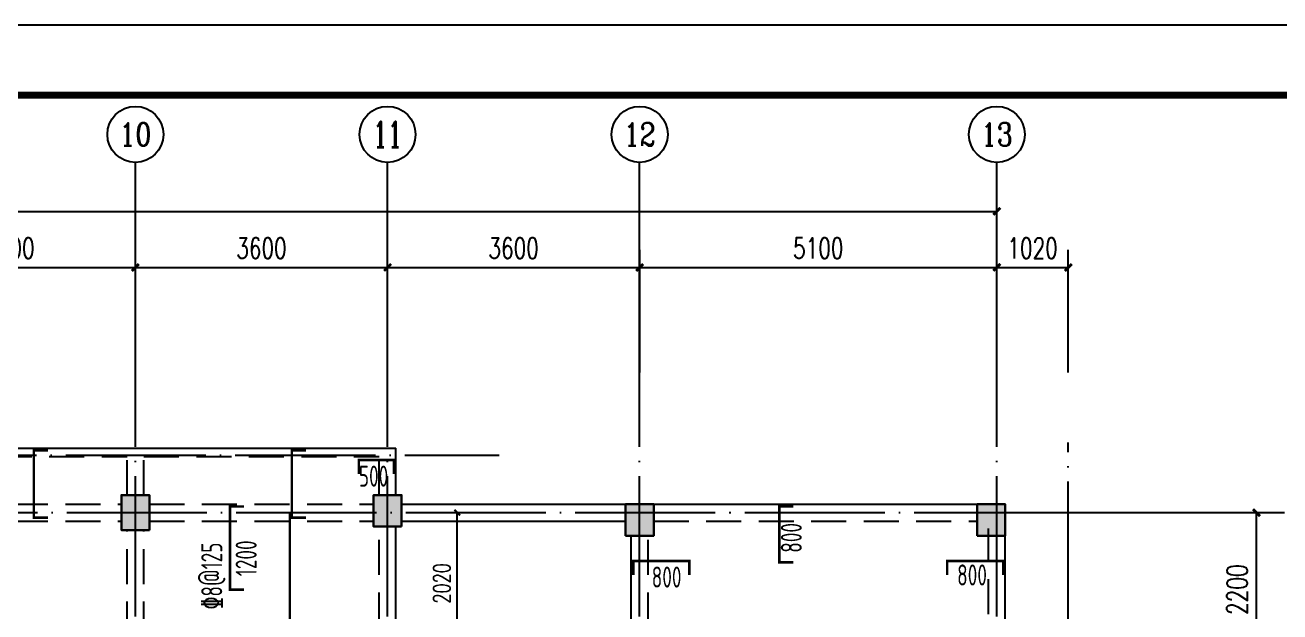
# Model space of a CAD drawing. Extents: x 1051052 to 1482120, y -981644 to -673261.
# Drawn here: x 1193975 to 1211892, y -891026 to -882648 of the extents above; entities that cross this region are included whole.
import ezdxf
from ezdxf.enums import TextEntityAlignment as Align

# ---------------------------------------------------------------- set-up
doc = ezdxf.new("R2010")
doc.units = 0
doc.header["$LTSCALE"] = 1000
doc.header["$MEASUREMENT"] = 0
doc.linetypes.add('DOTE', pattern=[2.42, 2, -0.2, 0.02, -0.2])
doc.linetypes.add('线型3', pattern=[750, 500, -250])
for name, color, linetype in [('AXIS', 3, 'Continuous'), ('AXIS_TEXT', 7, 'Continuous'), ('DOTE', 1, 'DOTE'), ('PUB_DIM', 3, 'Continuous'), ('TK', 142, 'Continuous'), ('填充', 8, 'Continuous')]:
    doc.layers.add(name, color=color, linetype=linetype)
for name, color, linetype, lineweight in [('BEAM', 4, 'Continuous', 25), ('BEAM-DASH', 4, '线型3', 25), ('COLU', 2, 'Continuous', 30), ('楼板正筋钢筋', 14, 'Continuous', 35), ('楼板负筋文字', 7, 'Continuous', 18), ('楼板负筋标注', 84, 'Continuous', 18), ('楼板负筋钢筋', 1, 'Continuous', 35)]:
    doc.layers.add(name, color=color, linetype=linetype, lineweight=lineweight)
doc.layers.add('COLU-HATCH', color=7, linetype='Continuous', lineweight=25, true_color=0x5b5b5b)
doc.styles.add('_TCH_AXIS', font='COMPLEX', dxfattribs={"bigfont": 'GBCBIG'})
doc.styles.add('_TCH_DIM_T3', font='SIMPLEX', dxfattribs={"width": 0.705882, "bigfont": 'GBCBIG'})
doc.styles.add('COMPLEX', font='COMPLEX')
doc.styles.add('FromPkpm', font='Pkpmeng', dxfattribs={"width": 0.7, "bigfont": 'hztxt'})
doc.dimstyles.new('_TCH_ARCH&&100', dxfattribs={"dimtxt": 297.5, "dimasz": 100, "dimexe": 250, "dimexo": 300, "dimgap": 126.25, "dimtad": 1, "dimdec": 0, "dimzin": 0, "dimdsep": 46, "dimtxsty": '_TCH_DIM_T3', "dimblk": 'ARCHTICK', "dimcen": 0.09, "dimclrt": 7, "dimazin": 2, "dimtfac": 1, "dimtdec": 0, "dimtix": 1, "dimtmove": 2, "dimatfit": 3, "dimfxl": 0, "dimtolj": 1, "dimtzin": 0, "dimarcsym": 0})
doc.dimstyles.new('_TCH_ARCH&&80', dxfattribs={"dimtxt": 238, "dimasz": 80, "dimexe": 200, "dimexo": 240, "dimgap": 101, "dimtad": 1, "dimdec": 0, "dimzin": 0, "dimdsep": 46, "dimtxsty": '_TCH_DIM_T3', "dimblk": 'ARCHTICK', "dimcen": 0.09, "dimclrt": 7, "dimazin": 2, "dimtfac": 1, "dimtdec": 0, "dimtix": 1, "dimtmove": 2, "dimatfit": 3, "dimfxl": 0, "dimtolj": 1, "dimtzin": 0, "dimarcsym": 0})

# ---------------------------------------------------------------- blocks, each defined once
blk = doc.blocks.new('_ArchTick')
at = {"color": 0, "linetype": 'ByBlock', "const_width": 0.4}
blk.add_lwpolyline([(-0.5, -0.5), (0.5, 0.5)], dxfattribs=at)
blk = doc.blocks.new('*D716')
at = {"layer": 'AXIS', "color": 0, "lineweight": -2, "transparency": 16777216}
for p, q in [((1191950, -887608), (1191950, -885858)), ((1195550, -887608), (1195550, -885858)), ((1191950, -886108), (1195550, -886108))]:
    blk.add_line(p, q, dxfattribs=at)
at = {"layer": 'Defpoints', "color": 0, "transparency": 16777216}
for p in [(1195550, -886108), (1191950, -888608), (1195550, -888608)]:
    blk.add_point(p, dxfattribs=at)
at = {"layer": 'AXIS', "color": 0, "lineweight": -2, "transparency": 16777216, "xscale": 100, "yscale": 100, "zscale": 100, "rotation": 180}
blk.add_blockref('_ArchTick', (1191950, -886108), dxfattribs=at)
at = {"layer": 'AXIS', "color": 0, "lineweight": -2, "transparency": 16777216, "xscale": 100, "yscale": 100, "zscale": 100}
blk.add_blockref('_ArchTick', (1195550, -886108), dxfattribs=at)
at = {"layer": 'AXIS', "color": 7, "transparency": 16777216, "insert": (1193750, -885833), "char_height": 297.5, "attachment_point": 5, "style": '_TCH_DIM_T3'}
blk.add_mtext('\\A1;3600', dxfattribs=at)
blk = doc.blocks.new('*D717')
at = {"layer": 'AXIS', "color": 0, "lineweight": -2, "transparency": 16777216}
for p, q in [((1195550, -887608), (1195550, -885858)), ((1199150, -887608), (1199150, -885858)), ((1195550, -886108), (1199150, -886108))]:
    blk.add_line(p, q, dxfattribs=at)
at = {"layer": 'Defpoints', "color": 0, "transparency": 16777216}
for p in [(1199150, -886108), (1195550, -888608), (1199150, -888608)]:
    blk.add_point(p, dxfattribs=at)
at = {"layer": 'AXIS', "color": 0, "lineweight": -2, "transparency": 16777216, "xscale": 100, "yscale": 100, "zscale": 100, "rotation": 180}
blk.add_blockref('_ArchTick', (1195550, -886108), dxfattribs=at)
at = {"layer": 'AXIS', "color": 0, "lineweight": -2, "transparency": 16777216, "xscale": 100, "yscale": 100, "zscale": 100}
blk.add_blockref('_ArchTick', (1199150, -886108), dxfattribs=at)
at = {"layer": 'AXIS', "color": 7, "transparency": 16777216, "insert": (1197350, -885833), "char_height": 297.5, "attachment_point": 5, "style": '_TCH_DIM_T3'}
blk.add_mtext('\\A1;3600', dxfattribs=at)
blk = doc.blocks.new('*D718')
at = {"layer": 'AXIS', "color": 0, "lineweight": -2, "transparency": 16777216}
for p, q in [((1199150, -887608), (1199150, -885858)), ((1202750, -887608), (1202750, -885858)), ((1199150, -886108), (1202750, -886108))]:
    blk.add_line(p, q, dxfattribs=at)
at = {"layer": 'Defpoints', "color": 0, "transparency": 16777216}
for p in [(1202750, -886108), (1199150, -888608), (1202750, -888608)]:
    blk.add_point(p, dxfattribs=at)
at = {"layer": 'AXIS', "color": 0, "lineweight": -2, "transparency": 16777216, "xscale": 100, "yscale": 100, "zscale": 100, "rotation": 180}
blk.add_blockref('_ArchTick', (1199150, -886108), dxfattribs=at)
at = {"layer": 'AXIS', "color": 0, "lineweight": -2, "transparency": 16777216, "xscale": 100, "yscale": 100, "zscale": 100}
blk.add_blockref('_ArchTick', (1202750, -886108), dxfattribs=at)
at = {"layer": 'AXIS', "color": 7, "transparency": 16777216, "insert": (1200950, -885833), "char_height": 297.5, "attachment_point": 5, "style": '_TCH_DIM_T3'}
blk.add_mtext('\\A1;3600', dxfattribs=at)
blk = doc.blocks.new('*D719')
at = {"layer": 'AXIS', "color": 0, "lineweight": -2, "transparency": 16777216}
for p, q in [((1202750, -887608), (1202750, -885858)), ((1207850, -887608), (1207850, -885858)), ((1202750, -886108), (1207850, -886108))]:
    blk.add_line(p, q, dxfattribs=at)
at = {"layer": 'Defpoints', "color": 0, "transparency": 16777216}
for p in [(1207850, -886108), (1202750, -888608), (1207850, -888608)]:
    blk.add_point(p, dxfattribs=at)
at = {"layer": 'AXIS', "color": 0, "lineweight": -2, "transparency": 16777216, "xscale": 100, "yscale": 100, "zscale": 100, "rotation": 180}
blk.add_blockref('_ArchTick', (1202750, -886108), dxfattribs=at)
at = {"layer": 'AXIS', "color": 0, "lineweight": -2, "transparency": 16777216, "xscale": 100, "yscale": 100, "zscale": 100}
blk.add_blockref('_ArchTick', (1207850, -886108), dxfattribs=at)
at = {"layer": 'AXIS', "color": 7, "transparency": 16777216, "insert": (1205300, -885833), "char_height": 297.5, "attachment_point": 5, "style": '_TCH_DIM_T3'}
blk.add_mtext('\\A1;5100', dxfattribs=at)
blk = doc.blocks.new('*D720')
at = {"layer": 'AXIS', "color": 0, "lineweight": -2, "transparency": 16777216}
for p, q in [((1168950, -886808), (1168950, -885058)), ((1207850, -886808), (1207850, -885058)), ((1168950, -885308), (1207850, -885308))]:
    blk.add_line(p, q, dxfattribs=at)
at = {"layer": 'Defpoints', "color": 0, "transparency": 16777216}
for p in [(1207850, -885308), (1168950, -888608), (1207850, -888608)]:
    blk.add_point(p, dxfattribs=at)
at = {"layer": 'AXIS', "color": 0, "lineweight": -2, "transparency": 16777216, "xscale": 100, "yscale": 100, "zscale": 100, "rotation": 180}
blk.add_blockref('_ArchTick', (1168950, -885308), dxfattribs=at)
at = {"layer": 'AXIS', "color": 0, "lineweight": -2, "transparency": 16777216, "xscale": 100, "yscale": 100, "zscale": 100}
blk.add_blockref('_ArchTick', (1207850, -885308), dxfattribs=at)
at = {"layer": 'AXIS', "color": 7, "transparency": 16777216, "insert": (1188400, -885033), "char_height": 297.5, "attachment_point": 5, "style": '_TCH_DIM_T3'}
blk.add_mtext('\\A1;38900', dxfattribs=at)
blk = doc.blocks.new('_AXISO')
blk.add_circle((0, 0), 0.5)
at = {"layer": 'AXIS_TEXT', "style": 'COMPLEX', "width": 1.041667}
blk.add_attdef('A', text='', height=0.56, dxfattribs=at).set_placement((-0.25, -0.28), (0.25, -0.28), align=Align.FIT)
blk = doc.blocks.new('*D731')
at = {"layer": 'AXIS', "color": 0, "lineweight": -2, "transparency": 16777216}
for p, q in [((1207850, -887608), (1207850, -885858)), ((1208870, -887608), (1208870, -885858)), ((1207850, -886108), (1208870, -886108))]:
    blk.add_line(p, q, dxfattribs=at)
at = {"layer": 'Defpoints', "color": 0, "transparency": 16777216}
for p in [(1208870, -886108), (1207850, -888608), (1208870, -888608)]:
    blk.add_point(p, dxfattribs=at)
at = {"layer": 'AXIS', "color": 0, "lineweight": -2, "transparency": 16777216, "xscale": 100, "yscale": 100, "zscale": 100, "rotation": 180}
blk.add_blockref('_ArchTick', (1207850, -886108), dxfattribs=at)
at = {"layer": 'AXIS', "color": 0, "lineweight": -2, "transparency": 16777216, "xscale": 100, "yscale": 100, "zscale": 100}
blk.add_blockref('_ArchTick', (1208870, -886108), dxfattribs=at)
at = {"layer": 'AXIS', "color": 7, "transparency": 16777216, "insert": (1208360, -885833), "char_height": 297.5, "attachment_point": 5, "style": '_TCH_DIM_T3'}
blk.add_mtext('\\A1;1020', dxfattribs=at)
blk = doc.blocks.new('*D737')
at = {"layer": 'AXIS', "color": 0, "lineweight": -2, "transparency": 16777216}
for p, q in [((1210057, -889608), (1211807, -889608)), ((1211557, -891808), (1211557, -889608)), ((1210057, -891808), (1211807, -891808))]:
    blk.add_line(p, q, dxfattribs=at)
at = {"layer": 'Defpoints', "color": 0, "transparency": 16777216}
for p in [(1209588, -889608), (1211557, -889608), (1209730, -891808)]:
    blk.add_point(p, dxfattribs=at)
at = {"layer": 'AXIS', "color": 0, "lineweight": -2, "transparency": 16777216, "xscale": 100, "yscale": 100, "zscale": 100}
for p, rotation in [((1211557, -889608), 90), ((1211557, -891808), 270)]:
    blk.add_blockref('_ArchTick', p, dxfattribs=dict(at, rotation=rotation))
at = {"layer": 'AXIS', "color": 7, "transparency": 16777216, "insert": (1211282, -890708), "char_height": 297.5, "attachment_point": 5, "rotation": 90, "style": '_TCH_DIM_T3'}
blk.add_mtext('\\A1;2200', dxfattribs=at)
blk = doc.blocks.new('A2K')
at = {"layer": 'TK'}
blk.add_lwpolyline([(0, 0), (59400, 0), (59400, 42000), (0, 42000)], close=True, dxfattribs=at)
at = {"layer": 'TK', "const_width": 100}
blk.add_lwpolyline([(2500, 1000), (58400, 1000), (58400, 41000), (2500, 41000)], close=True, dxfattribs=at)
blk = doc.blocks.new('*D966')
at = {"layer": 'Defpoints', "color": 0, "transparency": 16777216}
for p in [(1199841, -889608), (1200145, -889608), (1199841, -891628)]:
    blk.add_point(p, dxfattribs=at)
at = {"layer": 'PUB_DIM', "color": 0, "lineweight": -2, "transparency": 16777216}
for p, q in [((1200081, -889608), (1200345, -889608)), ((1200145, -891628), (1200145, -889608)), ((1200081, -891628), (1200345, -891628))]:
    blk.add_line(p, q, dxfattribs=at)
at = {"layer": 'PUB_DIM', "color": 0, "lineweight": -2, "transparency": 16777216, "xscale": 80, "yscale": 80, "zscale": 80}
for p, rotation in [((1200145, -889608), 90), ((1200145, -891628), 270)]:
    blk.add_blockref('_ArchTick', p, dxfattribs=dict(at, rotation=rotation))
at = {"layer": 'PUB_DIM', "color": 7, "transparency": 16777216, "insert": (1199925, -890618), "char_height": 238, "attachment_point": 5, "rotation": 90, "style": '_TCH_DIM_T3'}
blk.add_mtext('\\A1;2020', dxfattribs=at)

msp = doc.modelspace()

# ---------------------------------------------------------------- hatches: boundary and pattern name
at = {"layer": 'COLU-HATCH', "transparency": 33554687}
for points in [[(1195749.896, -889858.211), (1195749.896, -889358.211), (1195349.896, -889358.211), (1195349.896, -889858.211)], [(1199349.896, -889808.211), (1199349.896, -889358.211), (1198949.896, -889358.211), (1198949.896, -889808.211)], [(1202549.896, -889938.211), (1202949.896, -889938.211), (1202949.896, -889488.211), (1202549.896, -889488.211)], [(1207569.896, -889938.211), (1207969.896, -889938.211), (1207969.896, -889488.211), (1207569.896, -889488.211)]]:
    msp.add_hatch(color=256, dxfattribs=at).paths.add_polyline_path(points, flags=0)

# ---------------------------------------------------------------- linework, layer by layer
at = {"layer": 'AXIS'}
for p, q in [((1195549.896, -888608.211), (1195549.896, -884608.211)), ((1199149.896, -888608.211), (1199149.896, -884608.211)), ((1202749.896, -888608.211), (1202749.896, -884608.211)), ((1207849.896, -888608.211), (1207849.896, -884608.211)), ((1208462.308, -889608.211), (1211955.238, -889608.211))]:
    msp.add_line(p, q, dxfattribs=at)
at = {"layer": 'BEAM'}
for p, q in [((1191949.896, -888688.211), (1195549.896, -888688.211)), ((1195549.896, -888688.211), (1199269.896, -888688.211)), ((1199269.896, -889358.211), (1199269.896, -888688.211)), ((1199349.896, -889488.211), (1202549.896, -889488.211)), ((1202949.896, -889488.211), (1207569.896, -889488.211)), ((1199349.896, -889728.211), (1202549.896, -889728.211)), ((1199269.896, -894248.211), (1199269.896, -889808.211)), ((1202629.896, -894248.211), (1202629.896, -889938.211)), ((1207969.896, -891808.211), (1207969.896, -889833.211))]:
    msp.add_line(p, q, dxfattribs=at)
at = {"layer": 'BEAM-DASH', "ltscale": 0.001}
for p, q in [((1192069.896, -888808.211), (1195429.896, -888808.211)), ((1195429.896, -889358.211), (1195429.896, -888808.211)), ((1195669.896, -889358.211), (1195669.896, -888808.211)), ((1195669.896, -888808.211), (1199029.896, -888808.211)), ((1199029.896, -889358.211), (1199029.896, -888808.211)), ((1188549.896, -889488.211), (1195349.896, -889488.211)), ((1195749.896, -889488.211), (1198949.896, -889488.211)), ((1188549.896, -889728.211), (1195349.896, -889728.211)), ((1195749.896, -889728.211), (1198949.896, -889728.211)), ((1202949.896, -889728.211), (1207569.896, -889728.211)), ((1195429.896, -895878.211), (1195429.896, -889858.211)), ((1195669.896, -895878.211), (1195669.896, -889858.211)), ((1199029.896, -894248.211), (1199029.896, -889808.211)), ((1202869.896, -894248.211), (1202869.896, -889938.211)), ((1207729.896, -891808.211), (1207729.896, -889833.211))]:
    msp.add_line(p, q, dxfattribs=at)
at = {"layer": 'COLU'}
for points in [[(1195749.896, -889858.211), (1195749.896, -889358.211), (1195349.896, -889358.211), (1195349.896, -889858.211)], [(1199349.896, -889808.211), (1199349.896, -889358.211), (1198949.896, -889358.211), (1198949.896, -889808.211)], [(1202549.896, -889938.211), (1202949.896, -889938.211), (1202949.896, -889488.211), (1202549.896, -889488.211)], [(1207569.896, -889938.211), (1207969.896, -889938.211), (1207969.896, -889488.211), (1207569.896, -889488.211)]]:
    msp.add_lwpolyline(points, close=True, dxfattribs=at)
at = {"layer": 'DOTE'}
for p, q in [((1195549.896, -903189.565), (1195549.896, -888608.211)), ((1199149.896, -903189.565), (1199149.896, -888608.211)), ((1202749.896, -903189.565), (1202749.896, -888608.211)), ((1207849.896, -903189.565), (1207849.896, -888608.211)), ((1208869.896, -900844.23), (1208869.896, -888608.211)), ((1167936.036, -888788.211), (1200744.913, -888788.211)), ((1167949.896, -889608.211), (1208849.896, -889608.211))]:
    msp.add_line(p, q, dxfattribs=at)
at = {"layer": '楼板正筋钢筋', "const_width": 35}
msp.add_lwpolyline([(1197754.937, -896208.211), (1197754.937, -889608.211)], dxfattribs=at)
at = {"layer": '楼板负筋钢筋', "const_width": 35}
for points in [[(1194300.731, -889681.058), (1194100.731, -889681.058), (1194100.731, -888718.211), (1194300.731, -888718.211)], [(1197984.1, -889681.058), (1197784.1, -889681.058), (1197784.1, -888718.211), (1197984.1, -888718.211)], [(1198739.898, -889057.211), (1198739.898, -888857.211), (1199239.898, -888857.211), (1199239.898, -889057.211)], [(1197100.833, -890708.211), (1196900.833, -890708.211), (1196900.833, -889522.23), (1197100.833, -889522.23)], [(1204944.896, -890318.211), (1204744.896, -890318.211), (1204744.896, -889518.211), (1204944.896, -889518.211)], [(1202659.896, -890498.211), (1202659.896, -890298.211), (1203459.896, -890298.211), (1203459.896, -890498.211)], [(1207139.896, -890498.211), (1207139.896, -890298.211), (1207939.896, -890298.211), (1207939.896, -890498.211)]]:
    msp.add_lwpolyline(points, dxfattribs=at)

# ---------------------------------------------------------------- block references
at = {"layer": 'AXIS'}
ref = msp.add_blockref('_AXISO', (1195549.896, -884208.211), dxfattribs=dict(at, xscale=800, yscale=800, zscale=800))
ref.add_attrib('A', '10', dxfattribs={"layer": 'AXIS_TEXT', "height": 328.4455, "style": '_TCH_AXIS'}).set_placement((1195323.113, -884372.434), (1195776.68, -884372.434), align=Align.FIT)
ref = msp.add_blockref('_AXISO', (1199149.896, -884208.211), dxfattribs=dict(at, xscale=800, yscale=800, zscale=800))
ref.add_attrib('A', '11', dxfattribs={"layer": 'AXIS_TEXT', "height": 368.7626, "style": '_TCH_AXIS'}).set_placement((1198939.175, -884392.592), (1199360.618, -884392.592), align=Align.FIT)
ref = msp.add_blockref('_AXISO', (1202749.896, -884208.211), dxfattribs=dict(at, xscale=800, yscale=800, zscale=800))
ref.add_attrib('A', '12', dxfattribs={"layer": 'AXIS_TEXT', "height": 328.4455, "style": '_TCH_AXIS'}).set_placement((1202523.113, -884372.434), (1202976.68, -884372.434), align=Align.FIT)
ref = msp.add_blockref('_AXISO', (1207849.896, -884208.211), dxfattribs=dict(at, xscale=800, yscale=800, zscale=800))
ref.add_attrib('A', '13', dxfattribs={"layer": 'AXIS_TEXT', "height": 328.4455, "style": '_TCH_AXIS'}).set_placement((1207623.113, -884372.434), (1208076.68, -884372.434), align=Align.FIT)
at = {"layer": '填充'}
msp.add_blockref('A2K', (1161997.337, -924648.121), dxfattribs=at)

# ---------------------------------------------------------------- texts
at = {"layer": '楼板负筋文字', "lineweight": 25, "style": 'FromPkpm', "width": 0.7}
msp.add_text('%%1328@125', height=300, rotation=90, dxfattribs=at).set_placement((1196789.896, -890987.472))
at = {"layer": '楼板负筋标注', "lineweight": 25, "style": 'FromPkpm', "width": 0.7}
for s, p in [('500', (1198739.898, -888937.211)), ('800', (1202921.611, -890378.211)), ('800', (1207283.081, -890348.592))]:
    msp.add_text(s, height=300, dxfattribs=at).set_placement(p, align=Align.TOP_LEFT)
for s, p in [('800', (1204765.632, -890181.497)), ('1200', (1196980.833, -890516.168))]:
    msp.add_text(s, height=300, rotation=90, dxfattribs=at).set_placement(p, align=Align.TOP_LEFT)

# ---------------------------------------------------------------- dimensions: what is measured, and where the dimension line sits
at = {"layer": 'AXIS'}
for p1, p2, distance, picture, middle in [((1168949.896, -888608.211), (1207849.896, -888608.211), 3300, '*D720', (1188399.896, -885033.211)), ((1191949.896, -888608.211), (1195549.896, -888608.211), 2500, '*D716', (1193749.896, -885833.211)), ((1195549.896, -888608.211), (1199149.896, -888608.211), 2500, '*D717', (1197349.896, -885833.211)), ((1199149.896, -888608.211), (1202749.896, -888608.211), 2500, '*D718', (1200949.896, -885833.211)), ((1202749.896, -888608.211), (1207849.896, -888608.211), 2500, '*D719', (1205299.896, -885833.211))]:
    dim = msp.add_aligned_dim(p1=p1, p2=p2, distance=distance, dimstyle='_TCH_ARCH&&100', dxfattribs=at)
    dim.commit()
    dim.dimension.update_dxf_attribs({"geometry": picture, "text_midpoint": middle})
for base, p1, p2, angle, picture, middle in [((1208869.896, -886108.211), (1207849.896, -888608.211), (1208869.896, -888608.211), 180, '*D731', (1208359.896, -885833.211)), ((1211557.441, -889608.211), (1209729.896, -891808.211), (1209587.646, -889608.211), 270, '*D737', (1211282.441, -890708.211))]:
    dim = msp.add_linear_dim(base=base, p1=p1, p2=p2, angle=angle, dimstyle='_TCH_ARCH&&100', dxfattribs=at)
    dim.commit()
    dim.dimension.update_dxf_attribs({"geometry": picture, "text_midpoint": middle})
at = {"layer": 'PUB_DIM'}
dim = msp.add_aligned_dim(p1=(1199840.852, -891628.211), p2=(1199840.852, -889608.211), distance=-303.825, dimstyle='_TCH_ARCH&&80', dxfattribs=at)
dim.commit()
dim.dimension.update_dxf_attribs({"geometry": '*D966', "text_midpoint": (1199924.677, -890618.211)})

doc.saveas('drawing.dxf')
